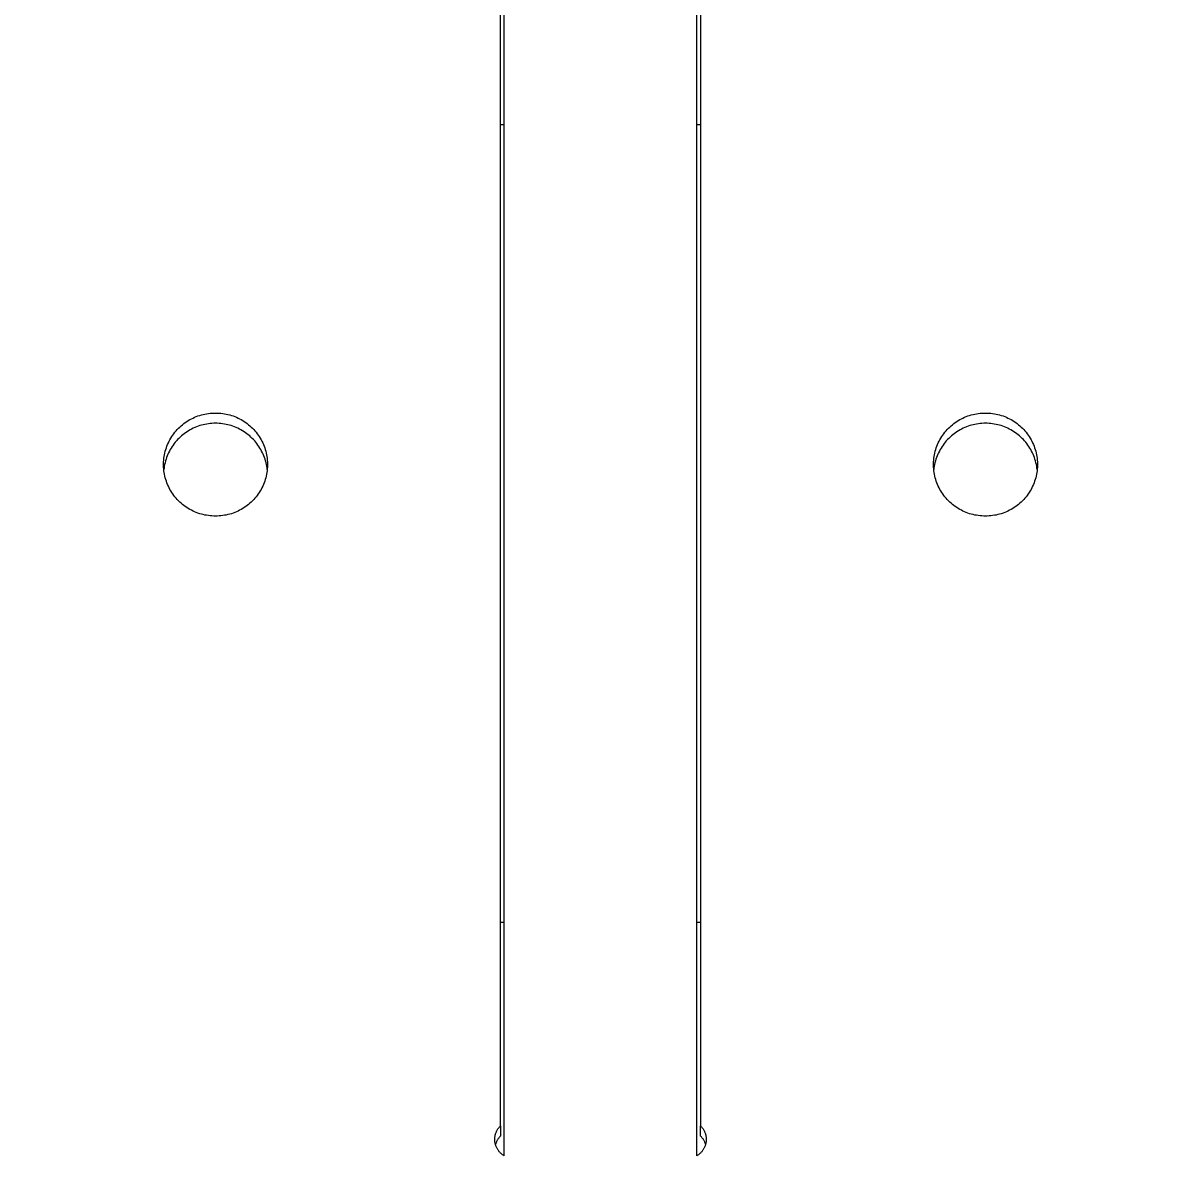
# Model space of a CAD drawing. Header units: millimetres. Extents: x -80 to 4518, y -398 to 2524.
# Drawn here: x 1123.9 to 1183.9, y 1455.9 to 1514.7 of the extents above; entities that cross this region are included whole.
import ezdxf

# ---------------------------------------------------------------- set-up
doc = ezdxf.new("R2010")
doc.units = ezdxf.units.MM
doc.layers.add('ZANO_R', color=7, linetype='Continuous', lineweight=0)
doc.layers.add('ZANO_W', color=1, linetype='Continuous', lineweight=0)
doc.styles.add('Arial', font='arial.ttf')
doc.styles.get("Standard").update_dxf_attribs({"font": 'ARIALUNI.TTF'})
doc.dimstyles.new('pl i ang', dxfattribs={"dimtxt": 50, "dimasz": 50, "dimexe": 1.25, "dimexo": 0.625, "dimgap": 10, "dimtad": 1, "dimtoh": 1, "dimtxsty": 'Standard', "dimcen": 2.5, "dimclrd": 1, "dimclre": 1, "dimclrt": 1, "dimadec": 0, "dimazin": 0, "dimtfac": 1, "dimtmove": 0, "dimatfit": 3, "dimfxl": 1, "dimarcsym": 1})

# ---------------------------------------------------------------- blocks, each defined once
blk = doc.blocks.new('*D388')
at = {"layer": 'ZANO_W', "color": 1, "lineweight": -2}
blk.add_line((2189.636, 1454.497), (2185.06, 1488.607), dxfattribs=at)
for start, end in [(97.64193, 180), (52.45452, 75.04823), (202.59371, 225.18741)]:
    blk.add_arc((2199.966, 1377.506), 102.097, start, end, dxfattribs=at)
at = {"layer": 'ZANO_W', "color": 1}
for points in [[(2226.733, 1482.799), (2225.883, 1469.493), (2186.389, 1478.696)], [(2112.243, 1339.586), (2099.168, 1336.975), (2097.87, 1377.506)]]:
    blk.add_solid(points, dxfattribs=at)
at = {"layer": 'ZANO_W', "color": 1, "insert": (2100.03, 1464.929), "char_height": 40, "attachment_point": 5, "rotation": 48.82097, "style": 'Arial'}
blk.add_mtext('82%%d', dxfattribs=at)

msp = doc.modelspace()

# ---------------------------------------------------------------- linework, layer by layer
at = {"layer": 'ZANO_R'}
for p, q in [((1148.858, 1455.86), (1148.858, 1710.12)), ((1158.858, 1455.86), (1158.858, 1710.12)), ((1148.658, 1457.42), (1148.658, 1581.777)), ((1159.058, 1581.777), (1159.058, 1457.42)), ((1148.658, 1509.477), (1148.858, 1509.477)), ((1158.858, 1509.477), (1159.058, 1509.477)), ((1132.14, 1493.869), (1132.213, 1493.927)), ((1132.213, 1493.927), (1132.288, 1493.982)), ((1132.288, 1493.982), (1132.365, 1494.034)), ((1132.365, 1494.034), (1132.443, 1494.084)), ((1132.443, 1494.084), (1132.523, 1494.131)), ((1132.523, 1494.131), (1132.605, 1494.175)), ((1132.605, 1494.175), (1132.688, 1494.216)), ((1132.688, 1494.216), (1132.773, 1494.254)), ((1132.773, 1494.254), (1132.859, 1494.29)), ((1132.859, 1494.29), (1132.946, 1494.322)), ((1132.946, 1494.322), (1133.034, 1494.351)), ((1133.034, 1494.351), (1133.123, 1494.378)), ((1133.123, 1494.378), (1133.213, 1494.401)), ((1133.213, 1494.401), (1133.304, 1494.421)), ((1133.304, 1494.421), (1133.395, 1494.438)), ((1133.395, 1494.438), (1133.487, 1494.451)), ((1133.491, 1493.918), (1133.4, 1493.904)), ((1133.487, 1494.451), (1133.58, 1494.462)), ((1133.582, 1493.929), (1133.491, 1493.918)), ((1133.58, 1494.462), (1133.672, 1494.469)), ((1133.674, 1493.936), (1133.582, 1493.929)), ((1133.672, 1494.469), (1133.765, 1494.473)), ((1133.766, 1493.941), (1133.674, 1493.936)), ((1133.765, 1494.473), (1133.858, 1494.474)), ((1133.858, 1493.942), (1133.766, 1493.941)), ((1133.858, 1494.474), (1133.951, 1494.473)), ((1133.95, 1493.941), (1133.858, 1493.942)), ((1134.042, 1493.936), (1133.95, 1493.941)), ((1133.951, 1494.473), (1134.044, 1494.469)), ((1134.134, 1493.929), (1134.042, 1493.936)), ((1134.044, 1494.469), (1134.136, 1494.462)), ((1134.225, 1493.918), (1134.134, 1493.929)), ((1134.136, 1494.462), (1134.229, 1494.451)), ((1134.316, 1493.904), (1134.225, 1493.918)), ((1134.229, 1494.451), (1134.321, 1494.438)), ((1134.321, 1494.438), (1134.412, 1494.421)), ((1134.412, 1494.421), (1134.503, 1494.401)), ((1134.503, 1494.401), (1134.593, 1494.378)), ((1134.593, 1494.378), (1134.682, 1494.351)), ((1134.682, 1494.351), (1134.77, 1494.322)), ((1134.77, 1494.322), (1134.857, 1494.29)), ((1134.857, 1494.29), (1134.943, 1494.254)), ((1134.943, 1494.254), (1135.028, 1494.216)), ((1135.028, 1494.216), (1135.111, 1494.175)), ((1135.111, 1494.175), (1135.193, 1494.131)), ((1135.193, 1494.131), (1135.273, 1494.084)), ((1135.273, 1494.084), (1135.351, 1494.034)), ((1135.351, 1494.034), (1135.428, 1493.982)), ((1135.428, 1493.982), (1135.503, 1493.927)), ((1135.503, 1493.927), (1135.576, 1493.869)), ((1172.14, 1493.869), (1172.213, 1493.927)), ((1172.213, 1493.927), (1172.288, 1493.982)), ((1172.288, 1493.982), (1172.365, 1494.034)), ((1172.365, 1494.034), (1172.443, 1494.084)), ((1172.443, 1494.084), (1172.523, 1494.131)), ((1172.523, 1494.131), (1172.605, 1494.175)), ((1172.605, 1494.175), (1172.688, 1494.216)), ((1172.688, 1494.216), (1172.773, 1494.254)), ((1172.773, 1494.254), (1172.859, 1494.29)), ((1172.859, 1494.29), (1172.946, 1494.322)), ((1172.946, 1494.322), (1173.034, 1494.351)), ((1173.034, 1494.351), (1173.123, 1494.378)), ((1173.123, 1494.378), (1173.213, 1494.401)), ((1173.213, 1494.401), (1173.304, 1494.421)), ((1173.304, 1494.421), (1173.395, 1494.438)), ((1173.395, 1494.438), (1173.487, 1494.451)), ((1173.491, 1493.918), (1173.4, 1493.904)), ((1173.487, 1494.451), (1173.58, 1494.462)), ((1173.582, 1493.929), (1173.491, 1493.918)), ((1173.58, 1494.462), (1173.672, 1494.469)), ((1173.674, 1493.936), (1173.582, 1493.929)), ((1173.672, 1494.469), (1173.765, 1494.473)), ((1173.766, 1493.941), (1173.674, 1493.936)), ((1173.765, 1494.473), (1173.858, 1494.474)), ((1173.858, 1493.942), (1173.766, 1493.941)), ((1173.858, 1494.474), (1173.951, 1494.473)), ((1173.95, 1493.941), (1173.858, 1493.942)), ((1174.042, 1493.936), (1173.95, 1493.941)), ((1173.951, 1494.473), (1174.044, 1494.469)), ((1174.134, 1493.929), (1174.042, 1493.936)), ((1174.044, 1494.469), (1174.136, 1494.462)), ((1174.225, 1493.918), (1174.134, 1493.929)), ((1174.136, 1494.462), (1174.229, 1494.451)), ((1174.316, 1493.904), (1174.225, 1493.918)), ((1174.229, 1494.451), (1174.321, 1494.438)), ((1174.321, 1494.438), (1174.412, 1494.421)), ((1174.412, 1494.421), (1174.503, 1494.401)), ((1174.503, 1494.401), (1174.593, 1494.378)), ((1174.593, 1494.378), (1174.682, 1494.351)), ((1174.682, 1494.351), (1174.77, 1494.322)), ((1174.77, 1494.322), (1174.857, 1494.29)), ((1174.857, 1494.29), (1174.943, 1494.254)), ((1174.943, 1494.254), (1175.028, 1494.216)), ((1175.028, 1494.216), (1175.111, 1494.175)), ((1175.111, 1494.175), (1175.193, 1494.131)), ((1175.193, 1494.131), (1175.273, 1494.084)), ((1175.273, 1494.084), (1175.351, 1494.034)), ((1175.351, 1494.034), (1175.428, 1493.982)), ((1175.428, 1493.982), (1175.503, 1493.927)), ((1175.503, 1493.927), (1175.576, 1493.869)), ((1131.585, 1493.248), (1131.637, 1493.325)), ((1131.637, 1493.325), (1131.691, 1493.401)), ((1131.691, 1493.401), (1131.748, 1493.474)), ((1131.748, 1493.474), (1131.808, 1493.546)), ((1131.808, 1493.546), (1131.87, 1493.615)), ((1131.87, 1493.615), (1131.934, 1493.682)), ((1131.934, 1493.682), (1132, 1493.747)), ((1132, 1493.747), (1132.069, 1493.809)), ((1132.069, 1493.809), (1132.14, 1493.869)), ((1132.156, 1493.343), (1132.085, 1493.284)), ((1132.228, 1493.4), (1132.156, 1493.343)), ((1132.303, 1493.454), (1132.228, 1493.4)), ((1132.379, 1493.506), (1132.303, 1493.454)), ((1132.457, 1493.554), (1132.379, 1493.506)), ((1132.536, 1493.601), (1132.457, 1493.554)), ((1132.617, 1493.644), (1132.536, 1493.601)), ((1132.7, 1493.685), (1132.617, 1493.644)), ((1132.784, 1493.723), (1132.7, 1493.685)), ((1132.869, 1493.758), (1132.784, 1493.723)), ((1132.955, 1493.789), (1132.869, 1493.758)), ((1133.043, 1493.819), (1132.955, 1493.789)), ((1133.131, 1493.845), (1133.043, 1493.819)), ((1133.22, 1493.868), (1133.131, 1493.845)), ((1133.31, 1493.887), (1133.22, 1493.868)), ((1133.4, 1493.904), (1133.31, 1493.887)), ((1134.406, 1493.887), (1134.316, 1493.904)), ((1134.496, 1493.868), (1134.406, 1493.887)), ((1134.585, 1493.845), (1134.496, 1493.868)), ((1134.673, 1493.819), (1134.585, 1493.845)), ((1134.761, 1493.789), (1134.673, 1493.819)), ((1134.847, 1493.758), (1134.761, 1493.789)), ((1134.932, 1493.723), (1134.847, 1493.758)), ((1135.016, 1493.685), (1134.932, 1493.723)), ((1135.098, 1493.644), (1135.016, 1493.685)), ((1135.18, 1493.601), (1135.098, 1493.644)), ((1135.259, 1493.554), (1135.18, 1493.601)), ((1135.337, 1493.506), (1135.259, 1493.554)), ((1135.413, 1493.454), (1135.337, 1493.506)), ((1135.488, 1493.4), (1135.413, 1493.454)), ((1135.56, 1493.343), (1135.488, 1493.4)), ((1135.631, 1493.284), (1135.56, 1493.343)), ((1135.576, 1493.869), (1135.647, 1493.809)), ((1135.647, 1493.809), (1135.716, 1493.747)), ((1135.716, 1493.747), (1135.782, 1493.682)), ((1135.782, 1493.682), (1135.846, 1493.615)), ((1135.846, 1493.615), (1135.908, 1493.546)), ((1135.908, 1493.546), (1135.968, 1493.474)), ((1135.968, 1493.474), (1136.025, 1493.401)), ((1136.025, 1493.401), (1136.079, 1493.325)), ((1136.079, 1493.325), (1136.131, 1493.248)), ((1171.585, 1493.248), (1171.637, 1493.325)), ((1171.637, 1493.325), (1171.691, 1493.401)), ((1171.691, 1493.401), (1171.748, 1493.474)), ((1171.748, 1493.474), (1171.808, 1493.546)), ((1171.808, 1493.546), (1171.87, 1493.615)), ((1171.87, 1493.615), (1171.934, 1493.682)), ((1171.934, 1493.682), (1172, 1493.747)), ((1172, 1493.747), (1172.069, 1493.809)), ((1172.069, 1493.809), (1172.14, 1493.869)), ((1172.156, 1493.343), (1172.085, 1493.284)), ((1172.228, 1493.4), (1172.156, 1493.343)), ((1172.303, 1493.454), (1172.228, 1493.4)), ((1172.379, 1493.506), (1172.303, 1493.454)), ((1172.457, 1493.554), (1172.379, 1493.506)), ((1172.536, 1493.601), (1172.457, 1493.554)), ((1172.617, 1493.644), (1172.536, 1493.601)), ((1172.7, 1493.685), (1172.617, 1493.644)), ((1172.784, 1493.723), (1172.7, 1493.685)), ((1172.869, 1493.758), (1172.784, 1493.723)), ((1172.955, 1493.789), (1172.869, 1493.758)), ((1173.043, 1493.819), (1172.955, 1493.789)), ((1173.131, 1493.845), (1173.043, 1493.819)), ((1173.22, 1493.868), (1173.131, 1493.845)), ((1173.31, 1493.887), (1173.22, 1493.868)), ((1173.4, 1493.904), (1173.31, 1493.887)), ((1174.406, 1493.887), (1174.316, 1493.904)), ((1174.496, 1493.868), (1174.406, 1493.887)), ((1174.585, 1493.845), (1174.496, 1493.868)), ((1174.673, 1493.819), (1174.585, 1493.845)), ((1174.761, 1493.789), (1174.673, 1493.819)), ((1174.847, 1493.758), (1174.761, 1493.789)), ((1174.932, 1493.723), (1174.847, 1493.758)), ((1175.016, 1493.685), (1174.932, 1493.723)), ((1175.098, 1493.644), (1175.016, 1493.685)), ((1175.18, 1493.601), (1175.098, 1493.644)), ((1175.259, 1493.554), (1175.18, 1493.601)), ((1175.337, 1493.506), (1175.259, 1493.554)), ((1175.413, 1493.454), (1175.337, 1493.506)), ((1175.488, 1493.4), (1175.413, 1493.454)), ((1175.56, 1493.343), (1175.488, 1493.4)), ((1175.631, 1493.284), (1175.56, 1493.343)), ((1175.576, 1493.869), (1175.647, 1493.809)), ((1175.647, 1493.809), (1175.716, 1493.747)), ((1175.716, 1493.747), (1175.782, 1493.682)), ((1175.782, 1493.682), (1175.846, 1493.615)), ((1175.846, 1493.615), (1175.908, 1493.546)), ((1175.908, 1493.546), (1175.968, 1493.474)), ((1175.968, 1493.474), (1176.025, 1493.401)), ((1176.025, 1493.401), (1176.079, 1493.325)), ((1176.079, 1493.325), (1176.131, 1493.248)), ((1131.302, 1492.664), (1131.334, 1492.752)), ((1131.334, 1492.752), (1131.368, 1492.838)), ((1131.368, 1492.838), (1131.406, 1492.923)), ((1131.406, 1492.923), (1131.447, 1493.007)), ((1131.447, 1493.007), (1131.49, 1493.089)), ((1131.49, 1493.089), (1131.536, 1493.169)), ((1131.536, 1493.169), (1131.585, 1493.248)), ((1131.601, 1492.733), (1131.552, 1492.655)), ((1131.653, 1492.809), (1131.601, 1492.733)), ((1131.708, 1492.883), (1131.653, 1492.809)), ((1131.765, 1492.955), (1131.708, 1492.883)), ((1131.824, 1493.025), (1131.765, 1492.955)), ((1131.886, 1493.093), (1131.824, 1493.025)), ((1131.95, 1493.159), (1131.886, 1493.093)), ((1132.017, 1493.223), (1131.95, 1493.159)), ((1132.085, 1493.284), (1132.017, 1493.223)), ((1135.699, 1493.223), (1135.631, 1493.284)), ((1135.765, 1493.159), (1135.699, 1493.223)), ((1135.83, 1493.093), (1135.765, 1493.159)), ((1135.891, 1493.025), (1135.83, 1493.093)), ((1135.951, 1492.955), (1135.891, 1493.025)), ((1136.008, 1492.883), (1135.951, 1492.955)), ((1136.062, 1492.809), (1136.008, 1492.883)), ((1136.114, 1492.733), (1136.062, 1492.809)), ((1136.164, 1492.655), (1136.114, 1492.733)), ((1136.131, 1493.248), (1136.18, 1493.169)), ((1136.18, 1493.169), (1136.226, 1493.089)), ((1136.226, 1493.089), (1136.269, 1493.007)), ((1136.269, 1493.007), (1136.31, 1492.923)), ((1136.31, 1492.923), (1136.347, 1492.838)), ((1136.347, 1492.838), (1136.382, 1492.752)), ((1136.382, 1492.752), (1136.414, 1492.664)), ((1171.302, 1492.664), (1171.334, 1492.752)), ((1171.334, 1492.752), (1171.368, 1492.838)), ((1171.368, 1492.838), (1171.406, 1492.923)), ((1171.406, 1492.923), (1171.447, 1493.007)), ((1171.447, 1493.007), (1171.49, 1493.089)), ((1171.49, 1493.089), (1171.536, 1493.169)), ((1171.536, 1493.169), (1171.585, 1493.248)), ((1171.601, 1492.733), (1171.552, 1492.655)), ((1171.653, 1492.809), (1171.601, 1492.733)), ((1171.708, 1492.883), (1171.653, 1492.809)), ((1171.765, 1492.955), (1171.708, 1492.883)), ((1171.824, 1493.025), (1171.765, 1492.955)), ((1171.886, 1493.093), (1171.824, 1493.025)), ((1171.95, 1493.159), (1171.886, 1493.093)), ((1172.017, 1493.223), (1171.95, 1493.159)), ((1172.085, 1493.284), (1172.017, 1493.223)), ((1175.699, 1493.223), (1175.631, 1493.284)), ((1175.765, 1493.159), (1175.699, 1493.223)), ((1175.83, 1493.093), (1175.765, 1493.159)), ((1175.891, 1493.025), (1175.83, 1493.093)), ((1175.951, 1492.955), (1175.891, 1493.025)), ((1176.008, 1492.883), (1175.951, 1492.955)), ((1176.062, 1492.809), (1176.008, 1492.883)), ((1176.114, 1492.733), (1176.062, 1492.809)), ((1176.164, 1492.655), (1176.114, 1492.733)), ((1176.131, 1493.248), (1176.18, 1493.169)), ((1176.18, 1493.169), (1176.226, 1493.089)), ((1176.226, 1493.089), (1176.269, 1493.007)), ((1176.269, 1493.007), (1176.31, 1492.923)), ((1176.31, 1492.923), (1176.347, 1492.838)), ((1176.347, 1492.838), (1176.382, 1492.752)), ((1176.382, 1492.752), (1176.414, 1492.664)), ((1131.168, 1492.03), (1131.178, 1492.122)), ((1131.178, 1492.122), (1131.191, 1492.214)), ((1131.191, 1492.214), (1131.207, 1492.306)), ((1131.207, 1492.306), (1131.226, 1492.397)), ((1131.226, 1492.397), (1131.248, 1492.487)), ((1131.248, 1492.487), (1131.274, 1492.576)), ((1131.274, 1492.576), (1131.302, 1492.664)), ((1131.314, 1492.158), (1131.285, 1492.071)), ((1131.347, 1492.244), (1131.314, 1492.158)), ((1131.382, 1492.329), (1131.347, 1492.244)), ((1131.42, 1492.413), (1131.382, 1492.329)), ((1131.462, 1492.495), (1131.42, 1492.413)), ((1131.505, 1492.576), (1131.462, 1492.495)), ((1131.552, 1492.655), (1131.505, 1492.576)), ((1136.21, 1492.576), (1136.164, 1492.655)), ((1136.254, 1492.495), (1136.21, 1492.576)), ((1136.295, 1492.413), (1136.254, 1492.495)), ((1136.334, 1492.329), (1136.295, 1492.413)), ((1136.369, 1492.244), (1136.334, 1492.329)), ((1136.402, 1492.158), (1136.369, 1492.244)), ((1136.431, 1492.071), (1136.402, 1492.158)), ((1136.414, 1492.664), (1136.442, 1492.576)), ((1136.442, 1492.576), (1136.468, 1492.487)), ((1136.468, 1492.487), (1136.49, 1492.397)), ((1136.49, 1492.397), (1136.509, 1492.306)), ((1136.509, 1492.306), (1136.525, 1492.214)), ((1136.525, 1492.214), (1136.538, 1492.122)), ((1136.538, 1492.122), (1136.548, 1492.03)), ((1171.168, 1492.03), (1171.178, 1492.122)), ((1171.178, 1492.122), (1171.191, 1492.214)), ((1171.191, 1492.214), (1171.207, 1492.306)), ((1171.207, 1492.306), (1171.226, 1492.397)), ((1171.226, 1492.397), (1171.248, 1492.487)), ((1171.248, 1492.487), (1171.274, 1492.576)), ((1171.274, 1492.576), (1171.302, 1492.664)), ((1171.314, 1492.158), (1171.285, 1492.071)), ((1171.347, 1492.244), (1171.314, 1492.158)), ((1171.382, 1492.329), (1171.347, 1492.244)), ((1171.42, 1492.413), (1171.382, 1492.329)), ((1171.462, 1492.495), (1171.42, 1492.413)), ((1171.505, 1492.576), (1171.462, 1492.495)), ((1171.552, 1492.655), (1171.505, 1492.576)), ((1176.21, 1492.576), (1176.164, 1492.655)), ((1176.254, 1492.495), (1176.21, 1492.576)), ((1176.295, 1492.413), (1176.254, 1492.495)), ((1176.334, 1492.329), (1176.295, 1492.413)), ((1176.369, 1492.244), (1176.334, 1492.329)), ((1176.402, 1492.158), (1176.369, 1492.244)), ((1176.431, 1492.071), (1176.402, 1492.158)), ((1176.414, 1492.664), (1176.442, 1492.576)), ((1176.442, 1492.576), (1176.468, 1492.487)), ((1176.468, 1492.487), (1176.49, 1492.397)), ((1176.49, 1492.397), (1176.509, 1492.306)), ((1176.509, 1492.306), (1176.525, 1492.214)), ((1176.525, 1492.214), (1176.538, 1492.122)), ((1176.538, 1492.122), (1176.548, 1492.03)), ((1131.158, 1491.844), (1131.162, 1491.937)), ((1131.158, 1491.751), (1131.158, 1491.844)), ((1131.162, 1491.658), (1131.158, 1491.751)), ((1131.162, 1491.937), (1131.168, 1492.03)), ((1131.168, 1491.566), (1131.162, 1491.658)), ((1131.178, 1491.473), (1131.168, 1491.566)), ((1131.182, 1491.623), (1131.171, 1491.532)), ((1131.197, 1491.714), (1131.182, 1491.623)), ((1131.214, 1491.804), (1131.197, 1491.714)), ((1131.235, 1491.894), (1131.214, 1491.804)), ((1131.258, 1491.983), (1131.235, 1491.894)), ((1131.285, 1492.071), (1131.258, 1491.983)), ((1136.458, 1491.983), (1136.431, 1492.071)), ((1136.481, 1491.894), (1136.458, 1491.983)), ((1136.502, 1491.804), (1136.481, 1491.894)), ((1136.519, 1491.714), (1136.502, 1491.804)), ((1136.533, 1491.623), (1136.519, 1491.714)), ((1136.545, 1491.532), (1136.533, 1491.623)), ((1136.548, 1491.566), (1136.538, 1491.473)), ((1136.548, 1492.03), (1136.554, 1491.937)), ((1136.554, 1491.658), (1136.548, 1491.566)), ((1136.554, 1491.937), (1136.558, 1491.844)), ((1136.558, 1491.751), (1136.554, 1491.658)), ((1136.558, 1491.844), (1136.558, 1491.751)), ((1171.158, 1491.844), (1171.162, 1491.937)), ((1171.158, 1491.751), (1171.158, 1491.844)), ((1171.162, 1491.658), (1171.158, 1491.751)), ((1171.162, 1491.937), (1171.168, 1492.03)), ((1171.168, 1491.566), (1171.162, 1491.658)), ((1171.178, 1491.473), (1171.168, 1491.566)), ((1171.182, 1491.623), (1171.171, 1491.532)), ((1171.197, 1491.714), (1171.182, 1491.623)), ((1171.214, 1491.804), (1171.197, 1491.714)), ((1171.235, 1491.894), (1171.214, 1491.804)), ((1171.258, 1491.983), (1171.235, 1491.894)), ((1171.285, 1492.071), (1171.258, 1491.983)), ((1176.458, 1491.983), (1176.431, 1492.071)), ((1176.481, 1491.894), (1176.458, 1491.983)), ((1176.502, 1491.804), (1176.481, 1491.894)), ((1176.519, 1491.714), (1176.502, 1491.804)), ((1176.533, 1491.623), (1176.519, 1491.714)), ((1176.545, 1491.532), (1176.533, 1491.623)), ((1176.548, 1491.566), (1176.538, 1491.473)), ((1176.548, 1492.03), (1176.554, 1491.937)), ((1176.554, 1491.658), (1176.548, 1491.566)), ((1176.554, 1491.937), (1176.558, 1491.844)), ((1176.558, 1491.751), (1176.554, 1491.658)), ((1176.558, 1491.844), (1176.558, 1491.751)), ((1131.191, 1491.381), (1131.178, 1491.473)), ((1131.207, 1491.29), (1131.191, 1491.381)), ((1131.226, 1491.199), (1131.207, 1491.29)), ((1131.248, 1491.109), (1131.226, 1491.199)), ((1131.274, 1491.019), (1131.248, 1491.109)), ((1131.302, 1490.931), (1131.274, 1491.019)), ((1131.334, 1490.844), (1131.302, 1490.931)), ((1136.414, 1490.931), (1136.382, 1490.844)), ((1136.442, 1491.019), (1136.414, 1490.931)), ((1136.468, 1491.109), (1136.442, 1491.019)), ((1136.49, 1491.199), (1136.468, 1491.109)), ((1136.509, 1491.29), (1136.49, 1491.199)), ((1136.525, 1491.381), (1136.509, 1491.29)), ((1136.538, 1491.473), (1136.525, 1491.381)), ((1171.191, 1491.381), (1171.178, 1491.473)), ((1171.207, 1491.29), (1171.191, 1491.381)), ((1171.226, 1491.199), (1171.207, 1491.29)), ((1171.248, 1491.109), (1171.226, 1491.199)), ((1171.274, 1491.019), (1171.248, 1491.109)), ((1171.302, 1490.931), (1171.274, 1491.019)), ((1171.334, 1490.844), (1171.302, 1490.931)), ((1176.414, 1490.931), (1176.382, 1490.844)), ((1176.442, 1491.019), (1176.414, 1490.931)), ((1176.468, 1491.109), (1176.442, 1491.019)), ((1176.49, 1491.199), (1176.468, 1491.109)), ((1176.509, 1491.29), (1176.49, 1491.199)), ((1176.525, 1491.381), (1176.509, 1491.29)), ((1176.538, 1491.473), (1176.525, 1491.381)), ((1131.368, 1490.757), (1131.334, 1490.844)), ((1131.406, 1490.672), (1131.368, 1490.757)), ((1131.447, 1490.589), (1131.406, 1490.672)), ((1131.49, 1490.507), (1131.447, 1490.589)), ((1131.536, 1490.426), (1131.49, 1490.507)), ((1131.585, 1490.347), (1131.536, 1490.426)), ((1131.637, 1490.27), (1131.585, 1490.347)), ((1136.131, 1490.347), (1136.079, 1490.27)), ((1136.18, 1490.426), (1136.131, 1490.347)), ((1136.226, 1490.507), (1136.18, 1490.426)), ((1136.269, 1490.589), (1136.226, 1490.507)), ((1136.31, 1490.672), (1136.269, 1490.589)), ((1136.347, 1490.757), (1136.31, 1490.672)), ((1136.382, 1490.844), (1136.347, 1490.757)), ((1171.368, 1490.757), (1171.334, 1490.844)), ((1171.406, 1490.672), (1171.368, 1490.757)), ((1171.447, 1490.589), (1171.406, 1490.672)), ((1171.49, 1490.507), (1171.447, 1490.589)), ((1171.536, 1490.426), (1171.49, 1490.507)), ((1171.585, 1490.347), (1171.536, 1490.426)), ((1171.637, 1490.27), (1171.585, 1490.347)), ((1176.131, 1490.347), (1176.079, 1490.27)), ((1176.18, 1490.426), (1176.131, 1490.347)), ((1176.226, 1490.507), (1176.18, 1490.426)), ((1176.269, 1490.589), (1176.226, 1490.507)), ((1176.31, 1490.672), (1176.269, 1490.589)), ((1176.347, 1490.757), (1176.31, 1490.672)), ((1176.382, 1490.844), (1176.347, 1490.757)), ((1131.691, 1490.195), (1131.637, 1490.27)), ((1131.748, 1490.121), (1131.691, 1490.195)), ((1131.808, 1490.05), (1131.748, 1490.121)), ((1131.87, 1489.981), (1131.808, 1490.05)), ((1131.934, 1489.913), (1131.87, 1489.981)), ((1132, 1489.849), (1131.934, 1489.913)), ((1132.069, 1489.786), (1132, 1489.849)), ((1132.14, 1489.726), (1132.069, 1489.786)), ((1132.213, 1489.668), (1132.14, 1489.726)), ((1135.576, 1489.726), (1135.503, 1489.668)), ((1135.647, 1489.786), (1135.576, 1489.726)), ((1135.716, 1489.849), (1135.647, 1489.786)), ((1135.782, 1489.913), (1135.716, 1489.849)), ((1135.846, 1489.981), (1135.782, 1489.913)), ((1135.908, 1490.05), (1135.846, 1489.981)), ((1135.968, 1490.121), (1135.908, 1490.05)), ((1136.025, 1490.195), (1135.968, 1490.121)), ((1136.079, 1490.27), (1136.025, 1490.195)), ((1171.691, 1490.195), (1171.637, 1490.27)), ((1171.748, 1490.121), (1171.691, 1490.195)), ((1171.808, 1490.05), (1171.748, 1490.121)), ((1171.87, 1489.981), (1171.808, 1490.05)), ((1171.934, 1489.913), (1171.87, 1489.981)), ((1172, 1489.849), (1171.934, 1489.913)), ((1172.069, 1489.786), (1172, 1489.849)), ((1172.14, 1489.726), (1172.069, 1489.786)), ((1172.213, 1489.668), (1172.14, 1489.726)), ((1175.576, 1489.726), (1175.503, 1489.668)), ((1175.647, 1489.786), (1175.576, 1489.726)), ((1175.716, 1489.849), (1175.647, 1489.786)), ((1175.782, 1489.913), (1175.716, 1489.849)), ((1175.846, 1489.981), (1175.782, 1489.913)), ((1175.908, 1490.05), (1175.846, 1489.981)), ((1175.968, 1490.121), (1175.908, 1490.05)), ((1176.025, 1490.195), (1175.968, 1490.121)), ((1176.079, 1490.27), (1176.025, 1490.195)), ((1132.288, 1489.614), (1132.213, 1489.668)), ((1132.365, 1489.561), (1132.288, 1489.614)), ((1132.443, 1489.511), (1132.365, 1489.561)), ((1132.523, 1489.465), (1132.443, 1489.511)), ((1132.605, 1489.42), (1132.523, 1489.465)), ((1132.688, 1489.379), (1132.605, 1489.42)), ((1132.773, 1489.341), (1132.688, 1489.379)), ((1132.859, 1489.306), (1132.773, 1489.341)), ((1132.946, 1489.273), (1132.859, 1489.306)), ((1133.034, 1489.244), (1132.946, 1489.273)), ((1133.123, 1489.218), (1133.034, 1489.244)), ((1133.213, 1489.195), (1133.123, 1489.218)), ((1133.304, 1489.175), (1133.213, 1489.195)), ((1133.395, 1489.158), (1133.304, 1489.175)), ((1133.487, 1489.144), (1133.395, 1489.158)), ((1133.58, 1489.134), (1133.487, 1489.144)), ((1133.672, 1489.126), (1133.58, 1489.134)), ((1133.765, 1489.122), (1133.672, 1489.126)), ((1133.858, 1489.122), (1133.765, 1489.122)), ((1133.951, 1489.122), (1133.858, 1489.122)), ((1134.044, 1489.126), (1133.951, 1489.122)), ((1134.136, 1489.134), (1134.044, 1489.126)), ((1134.229, 1489.144), (1134.136, 1489.134)), ((1134.321, 1489.158), (1134.229, 1489.144)), ((1134.412, 1489.175), (1134.321, 1489.158)), ((1134.503, 1489.195), (1134.412, 1489.175)), ((1134.593, 1489.218), (1134.503, 1489.195)), ((1134.682, 1489.244), (1134.593, 1489.218)), ((1134.77, 1489.273), (1134.682, 1489.244)), ((1134.857, 1489.306), (1134.77, 1489.273)), ((1134.943, 1489.341), (1134.857, 1489.306)), ((1135.028, 1489.379), (1134.943, 1489.341)), ((1135.111, 1489.42), (1135.028, 1489.379)), ((1135.193, 1489.465), (1135.111, 1489.42)), ((1135.273, 1489.511), (1135.193, 1489.465)), ((1135.351, 1489.561), (1135.273, 1489.511)), ((1135.428, 1489.614), (1135.351, 1489.561)), ((1135.503, 1489.668), (1135.428, 1489.614)), ((1172.288, 1489.614), (1172.213, 1489.668)), ((1172.365, 1489.561), (1172.288, 1489.614)), ((1172.443, 1489.511), (1172.365, 1489.561)), ((1172.523, 1489.465), (1172.443, 1489.511)), ((1172.605, 1489.42), (1172.523, 1489.465)), ((1172.688, 1489.379), (1172.605, 1489.42)), ((1172.773, 1489.341), (1172.688, 1489.379)), ((1172.859, 1489.306), (1172.773, 1489.341)), ((1172.946, 1489.273), (1172.859, 1489.306)), ((1173.034, 1489.244), (1172.946, 1489.273)), ((1173.123, 1489.218), (1173.034, 1489.244)), ((1173.213, 1489.195), (1173.123, 1489.218)), ((1173.304, 1489.175), (1173.213, 1489.195)), ((1173.395, 1489.158), (1173.304, 1489.175)), ((1173.487, 1489.144), (1173.395, 1489.158)), ((1173.58, 1489.134), (1173.487, 1489.144)), ((1173.672, 1489.126), (1173.58, 1489.134)), ((1173.765, 1489.122), (1173.672, 1489.126)), ((1173.858, 1489.122), (1173.765, 1489.122)), ((1173.951, 1489.122), (1173.858, 1489.122)), ((1174.044, 1489.126), (1173.951, 1489.122)), ((1174.136, 1489.134), (1174.044, 1489.126)), ((1174.229, 1489.144), (1174.136, 1489.134)), ((1174.321, 1489.158), (1174.229, 1489.144)), ((1174.412, 1489.175), (1174.321, 1489.158)), ((1174.503, 1489.195), (1174.412, 1489.175)), ((1174.593, 1489.218), (1174.503, 1489.195)), ((1174.682, 1489.244), (1174.593, 1489.218)), ((1174.77, 1489.273), (1174.682, 1489.244)), ((1174.857, 1489.306), (1174.77, 1489.273)), ((1174.943, 1489.341), (1174.857, 1489.306)), ((1175.028, 1489.379), (1174.943, 1489.341)), ((1175.111, 1489.42), (1175.028, 1489.379)), ((1175.193, 1489.465), (1175.111, 1489.42)), ((1175.273, 1489.511), (1175.193, 1489.465)), ((1175.351, 1489.561), (1175.273, 1489.511)), ((1175.428, 1489.614), (1175.351, 1489.561)), ((1175.503, 1489.668), (1175.428, 1489.614)), ((1148.858, 1468.002), (1148.658, 1468.002)), ((1159.058, 1468.002), (1158.858, 1468.002)), ((1148.547, 1457.29), (1148.568, 1457.317)), ((1148.568, 1457.317), (1148.589, 1457.344)), ((1148.589, 1457.344), (1148.611, 1457.37)), ((1148.611, 1457.37), (1148.634, 1457.396)), ((1148.634, 1457.396), (1148.658, 1457.42)), ((1148.658, 1457.42), (1148.658, 1456.888)), ((1159.058, 1457.42), (1159.082, 1457.396)), ((1159.058, 1456.888), (1159.058, 1457.42)), ((1159.082, 1457.396), (1159.105, 1457.37)), ((1159.105, 1457.37), (1159.127, 1457.344)), ((1159.127, 1457.344), (1159.148, 1457.317)), ((1159.148, 1457.317), (1159.169, 1457.29)), ((1148.365, 1456.712), (1148.366, 1456.747)), ((1148.366, 1456.678), (1148.365, 1456.712)), ((1148.366, 1456.747), (1148.367, 1456.781)), ((1148.367, 1456.781), (1148.37, 1456.815)), ((1148.37, 1456.815), (1148.374, 1456.849)), ((1148.374, 1456.849), (1148.379, 1456.883)), ((1148.379, 1456.883), (1148.385, 1456.916)), ((1148.385, 1456.916), (1148.393, 1456.95)), ((1148.393, 1456.95), (1148.401, 1456.983)), ((1148.401, 1456.983), (1148.411, 1457.015)), ((1148.411, 1457.015), (1148.422, 1457.048)), ((1148.422, 1457.048), (1148.434, 1457.08)), ((1148.434, 1457.08), (1148.447, 1457.111)), ((1148.447, 1457.111), (1148.461, 1457.143)), ((1148.461, 1457.143), (1148.476, 1457.173)), ((1148.476, 1457.173), (1148.492, 1457.203)), ((1148.492, 1457.203), (1148.51, 1457.233)), ((1148.51, 1457.233), (1148.528, 1457.262)), ((1148.529, 1456.731), (1148.51, 1456.702)), ((1148.528, 1457.262), (1148.547, 1457.29)), ((1148.548, 1456.759), (1148.529, 1456.731)), ((1148.568, 1456.786), (1148.548, 1456.759)), ((1148.589, 1456.813), (1148.568, 1456.786)), ((1148.611, 1456.839), (1148.589, 1456.813)), ((1148.634, 1456.864), (1148.611, 1456.839)), ((1148.658, 1456.888), (1148.634, 1456.864)), ((1159.058, 1456.888), (1159.082, 1456.864)), ((1159.082, 1456.864), (1159.105, 1456.839)), ((1159.105, 1456.839), (1159.127, 1456.813)), ((1159.127, 1456.813), (1159.148, 1456.786)), ((1159.148, 1456.786), (1159.168, 1456.759)), ((1159.168, 1456.759), (1159.187, 1456.731)), ((1159.169, 1457.29), (1159.188, 1457.262)), ((1159.187, 1456.731), (1159.205, 1456.702)), ((1159.188, 1457.262), (1159.206, 1457.233)), ((1159.206, 1457.233), (1159.223, 1457.203)), ((1159.223, 1457.203), (1159.24, 1457.173)), ((1159.24, 1457.173), (1159.255, 1457.143)), ((1159.255, 1457.143), (1159.269, 1457.111)), ((1159.269, 1457.111), (1159.282, 1457.08)), ((1159.282, 1457.08), (1159.294, 1457.048)), ((1159.294, 1457.048), (1159.305, 1457.015)), ((1159.305, 1457.015), (1159.315, 1456.983)), ((1159.315, 1456.983), (1159.323, 1456.95)), ((1159.323, 1456.95), (1159.331, 1456.916)), ((1159.331, 1456.916), (1159.337, 1456.883)), ((1159.337, 1456.883), (1159.342, 1456.849)), ((1159.342, 1456.849), (1159.346, 1456.815)), ((1159.346, 1456.815), (1159.349, 1456.781)), ((1159.349, 1456.781), (1159.35, 1456.747)), ((1159.35, 1456.747), (1159.351, 1456.712)), ((1159.351, 1456.712), (1159.35, 1456.678)), ((1148.368, 1456.644), (1148.366, 1456.678)), ((1148.371, 1456.61), (1148.368, 1456.644)), ((1148.376, 1456.576), (1148.371, 1456.61)), ((1148.381, 1456.542), (1148.376, 1456.576)), ((1148.388, 1456.509), (1148.381, 1456.542)), ((1148.396, 1456.475), (1148.388, 1456.509)), ((1148.405, 1456.443), (1148.396, 1456.475)), ((1148.412, 1456.486), (1148.402, 1456.453)), ((1148.415, 1456.41), (1148.405, 1456.443)), ((1148.422, 1456.518), (1148.412, 1456.486)), ((1148.426, 1456.378), (1148.415, 1456.41)), ((1148.434, 1456.55), (1148.422, 1456.518)), ((1148.439, 1456.346), (1148.426, 1456.378)), ((1148.447, 1456.581), (1148.434, 1456.55)), ((1148.452, 1456.314), (1148.439, 1456.346)), ((1148.462, 1456.612), (1148.447, 1456.581)), ((1148.467, 1456.283), (1148.452, 1456.314)), ((1148.477, 1456.643), (1148.462, 1456.612)), ((1148.482, 1456.253), (1148.467, 1456.283)), ((1148.493, 1456.673), (1148.477, 1456.643)), ((1148.499, 1456.223), (1148.482, 1456.253)), ((1148.51, 1456.702), (1148.493, 1456.673)), ((1148.517, 1456.194), (1148.499, 1456.223)), ((1148.535, 1456.165), (1148.517, 1456.194)), ((1148.555, 1456.137), (1148.535, 1456.165)), ((1148.576, 1456.11), (1148.555, 1456.137)), ((1148.597, 1456.083), (1148.576, 1456.11)), ((1159.14, 1456.11), (1159.119, 1456.083)), ((1159.161, 1456.137), (1159.14, 1456.11)), ((1159.181, 1456.165), (1159.161, 1456.137)), ((1159.199, 1456.194), (1159.181, 1456.165)), ((1159.217, 1456.223), (1159.199, 1456.194)), ((1159.205, 1456.702), (1159.223, 1456.673)), ((1159.234, 1456.253), (1159.217, 1456.223)), ((1159.223, 1456.673), (1159.239, 1456.643)), ((1159.249, 1456.283), (1159.234, 1456.253)), ((1159.239, 1456.643), (1159.254, 1456.612)), ((1159.264, 1456.314), (1159.249, 1456.283)), ((1159.254, 1456.612), (1159.268, 1456.581)), ((1159.277, 1456.346), (1159.264, 1456.314)), ((1159.268, 1456.581), (1159.281, 1456.55)), ((1159.29, 1456.378), (1159.277, 1456.346)), ((1159.281, 1456.55), (1159.293, 1456.518)), ((1159.301, 1456.41), (1159.29, 1456.378)), ((1159.293, 1456.518), (1159.304, 1456.486)), ((1159.311, 1456.443), (1159.301, 1456.41)), ((1159.304, 1456.486), (1159.314, 1456.453)), ((1159.32, 1456.475), (1159.311, 1456.443)), ((1159.328, 1456.509), (1159.32, 1456.475)), ((1159.335, 1456.542), (1159.328, 1456.509)), ((1159.34, 1456.576), (1159.335, 1456.542)), ((1159.345, 1456.61), (1159.34, 1456.576)), ((1159.348, 1456.644), (1159.345, 1456.61)), ((1159.35, 1456.678), (1159.348, 1456.644)), ((1148.62, 1456.058), (1148.597, 1456.083)), ((1148.643, 1456.033), (1148.62, 1456.058)), ((1148.667, 1456.009), (1148.643, 1456.033)), ((1148.692, 1455.985), (1148.667, 1456.009)), ((1148.718, 1455.963), (1148.692, 1455.985)), ((1148.745, 1455.941), (1148.718, 1455.963)), ((1148.772, 1455.921), (1148.745, 1455.941)), ((1148.8, 1455.901), (1148.772, 1455.921)), ((1148.829, 1455.883), (1148.8, 1455.901)), ((1148.858, 1455.865), (1148.829, 1455.883)), ((1158.887, 1455.883), (1158.858, 1455.865)), ((1158.916, 1455.901), (1158.887, 1455.883)), ((1158.944, 1455.921), (1158.916, 1455.901)), ((1158.971, 1455.941), (1158.944, 1455.921)), ((1158.998, 1455.963), (1158.971, 1455.941)), ((1159.024, 1455.985), (1158.998, 1455.963)), ((1159.049, 1456.009), (1159.024, 1455.985)), ((1159.073, 1456.033), (1159.049, 1456.009)), ((1159.096, 1456.058), (1159.073, 1456.033)), ((1159.119, 1456.083), (1159.096, 1456.058))]:
    msp.add_line(p, q, dxfattribs=at)

# ---------------------------------------------------------------- dimensions: what is measured, and where the dimension line sits
at = {"layer": 'ZANO_W'}
dim = msp.add_angular_dim_2l(base=(2141.268, 1461.042), line1=((-78.201, 1377.506), (3090.505, 1377.506)), line2=((2194.69, 1416.834), (2190.966, 1444.585)), dimstyle='pl i ang', override={"dimtxt": 40, "dimasz": 40, "dimexe": 10, "dimexo": 10, "dimtoh": 0, "dimdec": 0, "dimtxsty": 'Arial', "dimtdec": 0, "dimtmove": 1}, dxfattribs=at)
dim.commit()
dim.dimension.update_dxf_attribs({"geometry": '*D388', "text_midpoint": (2100.03, 1464.929)})

doc.saveas('drawing.dxf')
